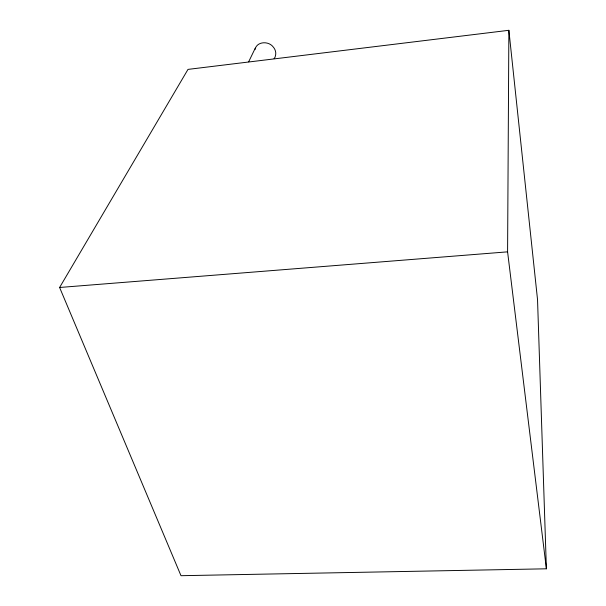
<?xml version="1.0" encoding="UTF-8"?>
<svg xmlns="http://www.w3.org/2000/svg" width="606" height="606" viewBox="0 0 606 606"><rect width="100%" height="100%" fill="white"/><g stroke="black" fill="none" stroke-linecap="round" stroke-linejoin="round"><path stroke-width="0.91" d="M546.392 568.807L507.586 251.846L508.873 30.3L187.996 69.395L59.608 287.479L180.997 575.7L546.392 568.807L537.537 299.667L508.873 30.3M254.959 49.601C256.618 41.329 268.481 40.746 273.132 46.867A10.173 9.022 30.7 0 1 275.73 54.305L275.116 57.093L274.079 58.661M248.649 61.827L255.247 48.2M59.608 287.479L507.586 251.846"/></g></svg>
